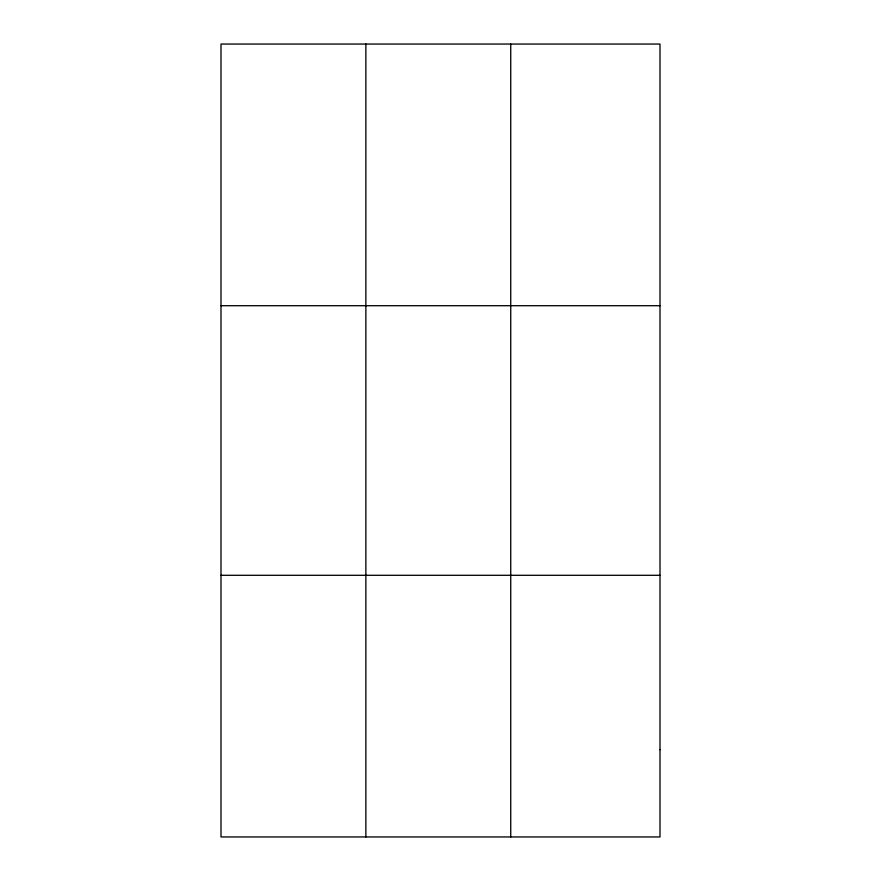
<?xml version="1.0" encoding="UTF-8"?>
<svg xmlns="http://www.w3.org/2000/svg" width="881" height="881" viewBox="0 0 881 881"><rect width="100%" height="100%" fill="white"/><g stroke="black" fill="none" stroke-linecap="round" stroke-linejoin="round"><path stroke-width="1.32" d="M365.868 836.95L365.868 44.05M510.738 836.95L510.738 44.05M220.999 305.707L660.001 305.707M220.999 575.293L660.001 575.293M660.001 749.731L660.001 836.95L220.999 836.95L220.999 44.05L660.001 44.05L660.001 749.731"/></g></svg>
